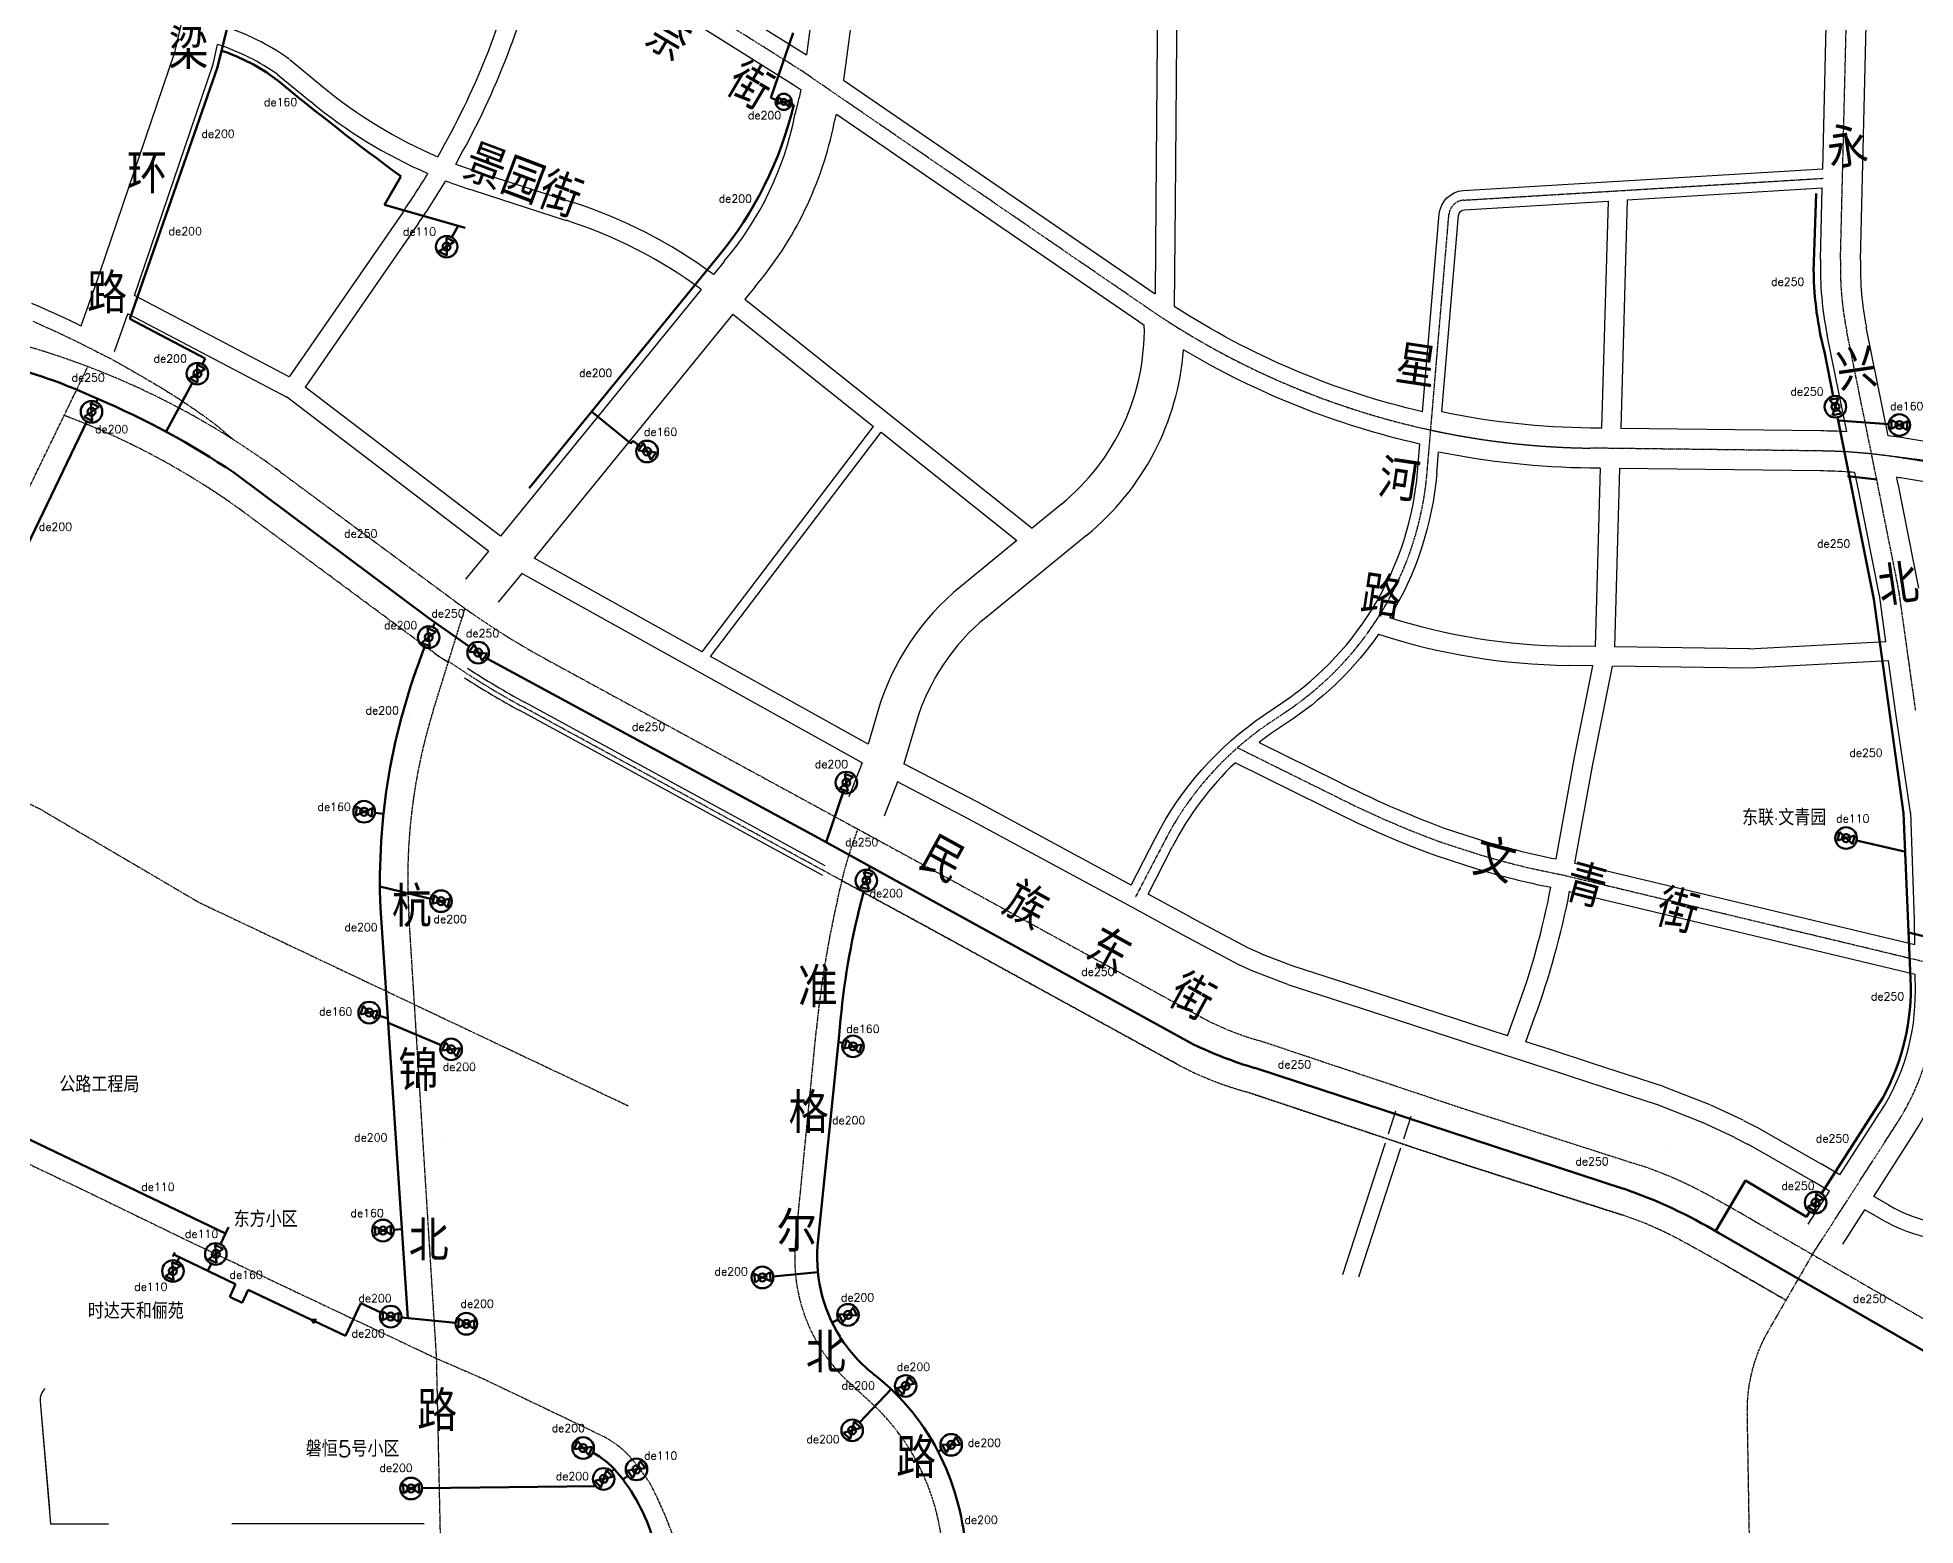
# Model space of a CAD drawing. Header units: millimetres. Extents: x 429861 to 37403537, y 4398138 to 8816131.
# Drawn here: x 439206 to 441552, y 4406643 to 4408503 of the extents above; entities that cross this region are included whole.
import ezdxf

# ---------------------------------------------------------------- set-up
doc = ezdxf.new("R2010")
doc.units = ezdxf.units.MM
doc.linetypes.add('CENTER', pattern=[2, 1.25, -0.25, 0.25, -0.25])
for name, color, linetype in [('中心线', 55, 'CENTER'), ('路名', 21, 'Continuous'), ('路网', 253, 'Continuous')]:
    doc.layers.add(name, color=color, linetype=linetype)
for name, color, linetype, lineweight in [('燃气周边建筑', 211, 'Continuous', 30), ('燃气标注(管)', 111, 'Continuous', 30), ('燃气标注(阀)', 2, 'Continuous', 30), ('燃气管(PE)', 5, 'Continuous', 100), ('燃气阀门(PE)', 6, 'Continuous', 50)]:
    doc.layers.add(name, color=color, linetype=linetype, lineweight=lineweight)
doc.styles.add('HZ', font='rs.shx', dxfattribs={"width": 0.8, "bigfont": 'hztxt.shx'})

# ---------------------------------------------------------------- blocks, each defined once
blk = doc.blocks.new('阀门PE')
at = {"layer": '燃气阀门(PE)'}
for p, q in [((-4.9, -2.8), (-4.9, 2.8)), ((-4.9, -2.8), (4.9, 2.8)), ((-4.9, 2.8), (4.9, -2.8)), ((4.9, 2.8), (4.9, -2.8))]:
    blk.add_line(p, q, dxfattribs=at)
for radius in [6.74, 2.47]:
    blk.add_circle((0, 0), radius, dxfattribs=at)

msp = doc.modelspace()

# ---------------------------------------------------------------- linework, layer by layer
at = {"color": 5, "lineweight": 100}
for p, q in [((439659.4, 4408329.3), (439639, 4408293.9)), ((439639, 4408293.9), (439739.8, 4408265)), ((439731.2, 4408267.5), (439723.1, 4408253.5)), ((441540, 4407485.3), (441478.5, 4407499.2))]:
    msp.add_line(p, q, dxfattribs=at)
at = {"layer": '中心线'}
for p, q in [((440160.8, 4408461), (439966.1, 4408583)), ((440160.8, 4408461), (439966.1, 4408583)), ((441458.4, 4408225), (441467.3, 4408587.7)), ((440186.5, 4408443.3), (440160.8, 4408461)), ((440186.5, 4408443.3), (440160.8, 4408461)), ((440592.5, 4408164.9), (440186.5, 4408443.3)), ((440592.5, 4408164.9), (440186.5, 4408443.3)), ((440987.8, 4408299.6), (441436.9, 4408326.9)), ((440946.4, 4408012.3), (440969.1, 4408281.3)), ((439199.9, 4408148.3), (439211.4, 4408143)), ((439211.4, 4408143), (439217.3, 4408140.4)), ((439217.3, 4408140.4), (439217.3, 4408140.4)), ((439217.3, 4408140.4), (439230.2, 4408134.7)), ((439230.2, 4408134.7), (439230.2, 4408134.7)), ((439230.2, 4408134.7), (439238.7, 4408130.6)), ((439238.7, 4408130.6), (439244.7, 4408127.7)), ((439244.7, 4408127.7), (439250.2, 4408125.1)), ((441505.7, 4407940.5), (441466.2, 4408135.9)), ((439250.2, 4408125.1), (439255.1, 4408122.7)), ((439255.1, 4408122.7), (439261, 4408119.8)), ((439261, 4408119.8), (439267.5, 4408116.3)), ((439267.5, 4408116.3), (439273.3, 4408113.6)), ((439273.3, 4408113.6), (439279.4, 4408110.3)), ((439279.4, 4408110.3), (439284.4, 4408107.9)), ((439284.4, 4408107.9), (439289.8, 4408105.2)), ((439289.8, 4408105.2), (439295.3, 4408102.5)), ((439125.9, 4407797.5), (439268.5, 4408091.5)), ((439295.3, 4408102.5), (439301.4, 4408099.1)), ((439301.4, 4408099.1), (439306.8, 4408096.1)), ((439306.8, 4408096.1), (439312.5, 4408092.9)), ((439312.5, 4408092.9), (439316.9, 4408090.4)), ((439316.9, 4408090.4), (439322.2, 4408087.4)), ((439322.2, 4408087.4), (439326.7, 4408084.8)), ((439326.7, 4408084.8), (439331.5, 4408081.9)), ((439331.5, 4408081.9), (439336.7, 4408079)), ((439336.7, 4408079), (439341.3, 4408076.2)), ((439341.3, 4408076.2), (439346.1, 4408073.4)), ((439346.1, 4408073.4), (439351, 4408070.6)), ((439351, 4408070.6), (439355.4, 4408068)), ((439355.4, 4408068), (439360.5, 4408064.9)), ((439360.5, 4408064.9), (439364.4, 4408062.6)), ((439364.4, 4408062.6), (439369.3, 4408059.5)), ((439369.3, 4408059.5), (439373.7, 4408056.7)), ((439373.7, 4408056.7), (439378.1, 4408054)), ((439378.1, 4408054), (439383.1, 4408050.9)), ((439383.1, 4408050.9), (439388.2, 4408047.5)), ((439388.2, 4408047.5), (439393.4, 4408043.9)), ((439393.4, 4408043.9), (439397.7, 4408040.9)), ((439397.7, 4408040.9), (439402.2, 4408037.8)), ((439402.2, 4408037.8), (439406.9, 4408034.5)), ((439406.9, 4408034.5), (439412.1, 4408030.9)), ((439412.1, 4408030.9), (439416.7, 4408027.5)), ((439416.7, 4408027.5), (439421.4, 4408024.1)), ((439421.4, 4408024.1), (439427.4, 4408019.7)), ((439427.4, 4408019.7), (439450.7, 4408000)), ((440941.9, 4407959.2), (440946.4, 4408012.3)), ((441433.4, 4407986.2), (441145.8, 4407989.7)), ((441433.4, 4407986.2), (441145.8, 4407989.7)), ((441853.3, 4407924.6), (441539.8, 4407976.7)), ((439508.2, 4407960.5), (439741.6, 4407787.7)), ((439508.2, 4407960.5), (439508.2, 4407960.5)), ((439508.2, 4407960.5), (439725.6, 4407799.6)), ((441531.7, 4407809.9), (441505.7, 4407940.5)), ((439685.7, 4407745.1), (439468, 4407906.2)), ((439685.7, 4407745.1), (439468, 4407906.2)), ((439725.6, 4407799.6), (439739.7, 4407789.3)), ((441552.4, 4407661.6), (441531.7, 4407809.9)), ((439700.2, 4407662.2), (439739.7, 4407789.3)), ((439700.2, 4407734.6), (439685.7, 4407745.1)), ((439700.2, 4407734.6), (439685.7, 4407745.1)), ((439842.8, 4407724.9), (440227.6, 4407515.2)), ((440210.9, 4407449.1), (439811.2, 4407666.9)), ((440210.9, 4407449.1), (439811.2, 4407666.9)), ((440744.5, 4407645.9), (440768.1, 4407662)), ((439040.1, 4407620.4), (439207.4, 4407539.5)), ((440705, 4407615.3), (440821.7, 4407557.5)), ((439207.4, 4407539.5), (439407.5, 4407421.9)), ((440220.4, 4407484.4), (440230.7, 4407513.5)), ((440227.6, 4407515.2), (440230.7, 4407513.5)), ((440230.7, 4407513.5), (440364.6, 4407440.5)), ((440230.7, 4407513.5), (440249.7, 4407503.2)), ((440613.3, 4407497.4), (440577.2, 4407428.2)), ((440958.5, 4407497.5), (441009.6, 4407481)), ((440205.1, 4407425), (440214.5, 4407464.3)), ((440210.9, 4407449.1), (440332.9, 4407382.6)), ((440332.9, 4407382.6), (440210.9, 4407449.1)), ((441111.5, 4407456.3), (441576.5, 4407344.8)), ((440364.6, 4407440.5), (440633.3, 4407293.1)), ((439407.5, 4407421.9), (439855.7, 4407209.5)), ((439704.3, 4406852), (439669.6, 4407407.3)), ((440332.9, 4407382.6), (440601.5, 4407235.2)), ((440601.5, 4407235.2), (440332.9, 4407382.6)), ((440633.3, 4407293.1), (440659.1, 4407278.9)), ((440152.8, 4406998), (440178.8, 4407262.9)), ((440659.1, 4407278.9), (440660, 4407278.4)), ((440735, 4407248.5), (440735.8, 4407248.3)), ((440735.8, 4407248.3), (440989.3, 4407163.6)), ((440601.5, 4407235.2), (440627.5, 4407221)), ((440627.5, 4407221), (440601.5, 4407235.2)), ((440627.5, 4407221), (440628.6, 4407220.4)), ((440628.6, 4407220.4), (440627.5, 4407221)), ((438956, 4407208.7), (439263.2, 4407062.5)), ((439855.7, 4407209.5), (439943.7, 4407167.8)), ((440716.7, 4407185.1), (440968.8, 4407100.9)), ((440968.8, 4407100.9), (440716.7, 4407185.1)), ((440989.3, 4407163.6), (441013.7, 4407155.8)), ((441013.7, 4407155.8), (441207.2, 4407093.7)), ((441423.3, 4406982), (441529.1, 4407146.1)), ((440968.8, 4407100.9), (440993.6, 4407092.9)), ((440993.6, 4407092.9), (440968.8, 4407100.9)), ((440993.6, 4407092.9), (441186.8, 4407031)), ((441186.8, 4407031), (440993.6, 4407092.9)), ((441207.2, 4407093.7), (441207.2, 4407093.7)), ((439263.2, 4407062.5), (439399.5, 4406996.3)), ((441288.9, 4407058.5), (441289.6, 4407058.2)), ((441289.6, 4407058.2), (441289.6, 4407058.2)), ((441289.6, 4407058.2), (441289.6, 4407058.2)), ((441347.2, 4407026), (441352.6, 4407022.8)), ((441352.6, 4407022.8), (441423.3, 4406982)), ((439399.5, 4406996.3), (439469.9, 4406963)), ((441257.6, 4407000.5), (441258.2, 4407000.1)), ((441258.2, 4407000.1), (441257.6, 4407000.5)), ((441423.4, 4406982.3), (441368.4, 4406887)), ((441423.3, 4406982), (442432.8, 4406398.7)), ((439469.9, 4406963), (439704.3, 4406852)), ((441314.2, 4406968.8), (441319.6, 4406965.7)), ((441319.6, 4406965.7), (441314.2, 4406968.8)), ((441319.6, 4406965.7), (441390.3, 4406924.9)), ((441390.3, 4406924.9), (441319.6, 4406965.7)), ((439710.6, 4406561.8), (439704.3, 4406852)), ((439704.3, 4406852), (439762.1, 4406826.9)), ((439762.1, 4406826.9), (439891.5, 4406765.1)), ((440246.5, 4406797.4), (440220.5, 4406821.1)), ((441341.6, 4406783.5), (441345.5, 4406555.6)), ((439891.5, 4406765.1), (439910.7, 4406755.5))]:
    msp.add_line(p, q, dxfattribs=at)
for centre, radius, start, end in [((440989, 4408279.6), 20, 93.4837, 175.1751), ((441858.3, 4408215.2), 400, 178.593, 191.4284), ((441158.1, 4408989.6), 1000, 235.5571, 237.0177), ((441158.1, 4408989.6), 1000, 235.5571, 236.9007), ((441158.1, 4408989.6), 1000, 236.9007, 257.7959), ((441158.1, 4408989.6), 1000, 237.0177, 257.779), ((438913.3, 4407156.7), 1000, 69.1966, 75.1197), ((438913.3, 4407156.7), 1000, 53.4945, 69.1966), ((438913.3, 4407156.7), 932.5, 69.1966, 69.5641), ((438913.3, 4407156.7), 932.5, 69.1966, 69.5641), ((438913.3, 4407156.7), 932.5, 53.4945, 69.1966), ((438913.3, 4407156.7), 932.5, 53.4945, 69.1966), ((441158.1, 4408989.6), 1000, 257.779, 269.2965), ((441158.1, 4408989.6), 1000, 257.7959, 269.2965), ((438913.3, 4407156.7), 1000, 53.4945, 56.4498), ((441424.8, 4407286.2), 700, 84.0625, 89.2965), ((441424.8, 4407286.2), 700, 83.8373, 89.2965), ((441424.8, 4407286.2), 700, 80.5497, 84.0625), ((441032.3, 4404001.8), 4007.7, 78.1796, 83.3377), ((440543.3, 4407992.8), 400, 304.1908, 355.1751), ((440320.5, 4408603.4), 1000, 234.4925, 241.4645), ((440320.2, 4408603), 1067, 234.4749, 235.6978), ((439748.7, 4407793.3), 76.2, 230.4926, 247.3827), ((440320.5, 4408603.4), 1066, 235.6751, 241.4624), ((440320.5, 4408603.4), 1066, 235.6751, 241.4624), ((440378.2, 4407451.5), 710, 162.7415, 173.1572), ((440969.3, 4407315.1), 400, 124.1908, 152.8871), ((441386, 4408657.9), 1236.6, 242.8522, 249.7773), ((440378.2, 4407451.5), 710, 173.1572, 183.5728), ((440409, 4407417.9), 200, 160.5733, 166.5727), ((441289.7, 4408413.6), 973.7, 253.2782, 259.4552), ((441472.5, 4407135.9), 1300, 167.153, 174.3935), ((441277, 4407308.7), 300, 327.184, 0.5699), ((440825.1, 4407583.6), 347, 241.5917, 254.9513), ((440825.1, 4407583.6), 413, 241.5917, 254.7866), ((440825.1, 4407583.6), 413, 241.5917, 254.7866), ((441049.9, 4406615.9), 503, 61.6303, 71.785), ((440085.3, 4404838.6), 2525.2, 60.0187, 61.5159), ((441049.9, 4406615.9), 437, 61.6303, 71.7533), ((441049.9, 4406615.9), 437, 61.6303, 71.7533), ((440363.4, 4406977.3), 211.7, 174.3935, 227.5479), ((440085.3, 4404838.6), 2459.2, 60.0187, 61.5144), ((440085.3, 4404838.6), 2459.2, 60.0187, 61.5144), ((441541.6, 4406787), 200, 149.9806, 180.9845), ((440057.5, 4406590.8), 280, 1.6812, 47.5479), ((439857.4, 4406648.1), 120, 45.4542, 63.5903), ((439848.6, 4406639.2), 132.5, 40.2605, 45.4543), ((439135.5, 4406096.6), 1028.4, 35.7205, 37.6517), ((439538.3, 4406468.8), 488.7, 19.5529, 27.8403)]:
    msp.add_arc(centre, radius, start, end, dxfattribs=at)
at = {"layer": '燃气管(PE)'}
for p, q in [((439430.6, 4408465.7), (439475.1, 4408649.1)), ((440121.8, 4408427.3), (440149.8, 4408508.6)), ((439321, 4408151.1), (439430.6, 4408465.7)), ((440128.3, 4408425.1), (440121.8, 4408427.3)), ((440147.8, 4408419.7), (440150.6, 4408418.8)), ((441427.9, 4408307.8), (441424.9, 4408210)), ((439819.8, 4407939.5), (440055.9, 4408229)), ((439415, 4408101.8), (439321, 4408151.1)), ((441438.4, 4408109.9), (441449.4, 4408054.6)), ((439411.6, 4408094.8), (439415, 4408101.8)), ((439399, 4408070.9), (439366.2, 4408010.3)), ((439278.9, 4408047.3), (439280.9, 4408051.3)), ((439947, 4407995.5), (439898, 4408035.4)), ((438978.9, 4407423.3), (439267.2, 4408023)), ((441454.7, 4408028.2), (441500, 4407800.9)), ((441518.6, 4408019.5), (441455.5, 4408024.1)), ((439947, 4407995.5), (439949.4, 4407998.7)), ((439949.4, 4407998.7), (439959.4, 4407991.3)), ((439450.8, 4407959.1), (439694.5, 4407777)), ((441504.1, 4407950.6), (441467.2, 4407954.5)), ((441500, 4407800.9), (441537.3, 4407533.4)), ((439694.5, 4407777), (439745.1, 4407741.9)), ((439764.3, 4407728.6), (440181.9, 4407502.2)), ((440213, 4407562.4), (440191.1, 4407497.2)), ((439627.1, 4407533.8), (439637.9, 4407532.7)), ((441537.3, 4407533.4), (441546.1, 4407326.4)), ((440181.9, 4407502.2), (440254.3, 4407462.2)), ((440245.6, 4407467), (440244.5, 4407462.4)), ((440254.3, 4407462.2), (440650.1, 4407244.6)), ((439700.2, 4407425.8), (439633.4, 4407441.7)), ((440238, 4407436.2), (440232.3, 4407413.6)), ((439634, 4407415.1), (439668.3, 4406902.4)), ((441605.3, 4407369.2), (441543.6, 4407384.5)), ((439629.3, 4407281.3), (439643.3, 4407276.7)), ((439710, 4407243.6), (439643.6, 4407271.5)), ((440207.3, 4407256), (440181.1, 4407000.6)), ((440211.7, 4407246), (440206.5, 4407247.6)), ((440726.6, 4407215.1), (441187.1, 4407064.2)), ((441511.4, 4407177.8), (441434.6, 4407058.3)), ((439177.4, 4407134.4), (439440.6, 4407008.3)), ((441339.8, 4407074.4), (441302.4, 4407011)), ((441339.8, 4407074.4), (441416, 4407029.2)), ((441420.1, 4407035.6), (441416, 4407029.2)), ((439444.4, 4407016.2), (439434.2, 4406994.8)), ((439650.7, 4407012.8), (439660.9, 4407013.5)), ((441305.8, 4407009), (441769.7, 4406742.3)), ((439374.7, 4406979.5), (439377.1, 4406984.4)), ((439453, 4406945), (439375.9, 4406981.9)), ((439379, 4406970.2), (439383, 4406978.5)), ((439422.5, 4406970.5), (439418.3, 4406961.6)), ((440124.8, 4406954.6), (440180.7, 4406960)), ((439446, 4406928.9), (439453, 4406945)), ((439469, 4406937.7), (439461.4, 4406921.5)), ((439469, 4406937.7), (439547.8, 4406900.5)), ((439461.4, 4406921.5), (439446, 4406928.9)), ((439590.6, 4406880.3), (439609.6, 4406921.2)), ((439609.6, 4406921.2), (439634.5, 4406909.5)), ((439551.9, 4406898.6), (439590.6, 4406880.3)), ((439660.4, 4406903.1), (439727.9, 4406896.6)), ((440206.1, 4406900.6), (440198.4, 4406896.9)), ((440232.7, 4406772), (440272.2, 4406813.7)), ((440280.7, 4406808.2), (440279.3, 4406806.8)), ((440335.2, 4406737.9), (440330.9, 4406735.7)), ((439922.9, 4406710.7), (439926.2, 4406713.8)), ((439943.3, 4406705.3), (439937.1, 4406700.6)), ((439903.1, 4406692.3), (439685.8, 4406690.1))]:
    msp.add_line(p, q, dxfattribs=at)
msp.add_lwpolyline([(439550.8, 4406896.2), (439553, 4406900.9), (439547.8, 4406900.5)], close=True, dxfattribs=at)
for centre, radius, start, end in [((439362, 4408262.5), 235.6, 52.9599, 71.8074), ((441766.1, 4411191.1), 3553.5, 230.4622, 233.6413), ((439695.6, 4408527.2), 467.7, 320.385, 346.5949), ((441841.3, 4408215.1), 416.4, 180.701, 194.6407), ((438993.3, 4407430.6), 684.1, 65.1423, 76.3454), ((438885.4, 4407120.2), 1011.6, 56.0184, 66.9857), ((440430.3, 4407447.6), 796.9, 156.0086, 156.4691), ((440430.3, 4407447.6), 796.9, 158.4065, 182.3358), ((441173.4, 4407183.5), 968.8, 166.2606, 175.7093), ((441261.1, 4407314.7), 285.2, 331.3245, 2.3618), ((440875.7, 4407714.8), 521.6, 244.363, 253.3801), ((440982.9, 4406469.9), 628.5, 59.0781, 71.0371), ((440366.8, 4406978.2), 187, 173.1019, 212.0782), ((440379.8, 4406991.8), 205.4, 213.3641, 231.3638), ((440072.1, 4406602.1), 291.2, 25.7757, 51.9431), ((439849.9, 4406642.8), 104.3, 40.4797, 61.543), ((440045.5, 4406589.2), 320.8, 3.2346, 25.7823), ((439751.2, 4406559.8), 233.2, 16.4706, 40.258)]:
    msp.add_arc(centre, radius, start, end, dxfattribs=at)
at = {"layer": '路网'}
for p, q in [((440220.7, 4408887), (440166.4, 4408481.1)), ((440270.2, 4408879.9), (440212.6, 4408449.7)), ((440606.1, 4408667.5), (440602.9, 4408296.4)), ((440630.1, 4408667.3), (440626.9, 4408296.2)), ((441436.2, 4408338.9), (441442.3, 4408588.3)), ((441483.4, 4408224.4), (441492.3, 4408587.1)), ((439376.2, 4408480.6), (439384.9, 4408518.1)), ((439276.3, 4408187.9), (439376.9, 4408483.1)), ((439425, 4408469.4), (439430.6, 4408494.1)), ((439326.6, 4408180.4), (439425, 4408469.4)), ((439505.6, 4408456.8), (439546.9, 4408422.7)), ((439520.9, 4408475.3), (439562.2, 4408441.2)), ((439756.7, 4408334.7), (439873.5, 4408297.2)), ((439749.4, 4408311.9), (439866.2, 4408274.3)), ((440602.9, 4408296.4), (440602, 4408182.7)), ((440626.9, 4408296.2), (440625.8, 4408166.8)), ((441168, 4408298.5), (441159.8, 4408014.5)), ((441192, 4408300), (441183.8, 4408014.2)), ((441433.4, 4408225.6), (441435.6, 4408314.8)), ((439661.9, 4408284.3), (439520, 4408078.7)), ((439681.7, 4408270.7), (439540.2, 4408065.8)), ((440063.4, 4408222.9), (440050.1, 4408206.6)), ((439260.1, 4408142.5), (439276.5, 4408188.2)), ((439520, 4408078.7), (439326.6, 4408180.4)), ((440035, 4408188), (439784, 4407879.6)), ((440102.2, 4408191.3), (440089.5, 4408175.7)), ((440089.5, 4408175.7), (440448.4, 4407889.8)), ((439301.8, 4408110.6), (439318.6, 4408157.5)), ((439518.3, 4408052.5), (439318.6, 4408157.5)), ((440074.4, 4408157.1), (439826.2, 4407852.1)), ((440074.4, 4408157.1), (440250.3, 4408016.9)), ((441466.2, 4408010.1), (441441.7, 4408131)), ((441518.2, 4408005.2), (441490.7, 4408140.9)), ((439784, 4407879.6), (439540.2, 4408065.8)), ((439768.9, 4407860.9), (439516.6, 4408053.6)), ((440036.1, 4407735.1), (440250.3, 4408016.9)), ((440046.7, 4407729.2), (440259.7, 4408009.5)), ((440259.7, 4408009.5), (440429.4, 4407874.3)), ((441158.3, 4407964.6), (441151.9, 4407741.6)), ((441182.3, 4407964.3), (441175.9, 4407741.2)), ((441481.2, 4407935.6), (441476.4, 4407959.3)), ((441530.2, 4407945.5), (441528.7, 4407953.2)), ((441556.3, 4407814.8), (441530.3, 4407945.4)), ((440485.1, 4407919.8), (440448.4, 4407889.8)), ((441507.2, 4407805), (441481.2, 4407935.6)), ((440429.4, 4407874.3), (440359.2, 4407816.9)), ((440516.7, 4407881.1), (440390.8, 4407778.2)), ((439768.9, 4407860.9), (439740.4, 4407825.9)), ((440036.1, 4407735.1), (439826.2, 4407852.1)), ((439810.8, 4407833.2), (439781.3, 4407797)), ((440235.8, 4407596.3), (439810.8, 4407833.2)), ((441515.2, 4407747.6), (441507, 4407806.5)), ((440243.3, 4407619.6), (440046.7, 4407729.2)), ((441151.9, 4407741.6), (441118.5, 4407742.1)), ((441344.6, 4407738.7), (441175.9, 4407741.2)), ((441515.2, 4407747.6), (441343.8, 4407738.6)), ((441149, 4407717.6), (441118.2, 4407718.1)), ((441125.7, 4407601.3), (441149, 4407717.6)), ((441149.3, 4407596.6), (441173.4, 4407717.2)), ((441344.2, 4407714.7), (441173.4, 4407717.2)), ((441518.5, 4407723.8), (441345, 4407714.7)), ((441527.6, 4407658.2), (441518.5, 4407723.8)), ((440255.5, 4407660.9), (440243.3, 4407619.6)), ((440303.4, 4407646.7), (440288.2, 4407595.3)), ((441546.5, 4407531.4), (441527.7, 4407657.9)), ((440235.8, 4407596.3), (440219.4, 4407553.8)), ((440380.4, 4407547.3), (440288.2, 4407595.3)), ((441103, 4407476.3), (441125.7, 4407601.1)), ((441126.5, 4407471.2), (441149.3, 4407596.8)), ((440280.2, 4407572.5), (440263.7, 4407529.7)), ((440369.3, 4407526), (440280.2, 4407572.5)), ((440572.3, 4407443.6), (440380.6, 4407547.2)), ((440579.2, 4407412.6), (440369.1, 4407526.1)), ((441551.1, 4407400.2), (441546.2, 4407534.2)), ((440572.3, 4407443.6), (440602.6, 4407502.8)), ((440593.4, 4407432.2), (440623.9, 4407491.9)), ((440647.8, 4407402.5), (440593.4, 4407432.2)), ((440636.3, 4407381.4), (440579.2, 4407412.6)), ((440718.7, 4407364.9), (440647.6, 4407402.6)), ((441551.4, 4407369.4), (441551.1, 4407400.9)), ((440707.5, 4407343.7), (440636.4, 4407381.4)), ((440734.8, 4407357.6), (440718.1, 4407365.2)), ((440776.5, 4407341.6), (440734.1, 4407357.9)), ((440724.8, 4407335.8), (440708.1, 4407343.4)), ((440767.9, 4407319.2), (440725.5, 4407335.5)), ((440894.4, 4407303.5), (440775.9, 4407341.8)), ((441552, 4407311.4), (441551.8, 4407332.3)), ((440887, 4407280.6), (440768.5, 4407319)), ((441019.4, 4407262.8), (440894.4, 4407303.5)), ((441042.2, 4407255.4), (441053.6, 4407286.4)), ((441012, 4407239.9), (440887, 4407280.6)), ((441042.2, 4407255.4), (441019.4, 4407262.8)), ((441065.1, 4407247.9), (441076.2, 4407278.1)), ((441087, 4407215.6), (441012, 4407239.9)), ((441094.4, 4407238.4), (441065.1, 4407247.9)), ((441150, 4407220.3), (441094.4, 4407238.4)), ((441142.6, 4407197.5), (441087, 4407215.6)), ((441237.1, 4407192), (441150, 4407220.3)), ((441229.6, 4407169.2), (441142.6, 4407197.5)), ((441295.6, 4407169.1), (441237.7, 4407191.7)), ((441286.8, 4407146.7), (441229, 4407169.4)), ((441336.7, 4407149.8), (441296.3, 4407168.8)), ((441326.5, 4407128), (441286.1, 4407147.1)), ((441337.1, 4407149.6), (441354, 4407140.9)), ((441457.7, 4407081.5), (441508.1, 4407159.7)), ((441326.1, 4407128.2), (441343, 4407119.5)), ((441422.2, 4407074.4), (441342.5, 4407119.8)), ((441434, 4407095.3), (441354.4, 4407140.6)), ((441499.9, 4407054.6), (441550.1, 4407132.6)), ((441457.7, 4407081.5), (441434.1, 4407095.2)), ((441444.7, 4407061.3), (441422.1, 4407074.5)), ((441417.9, 4407019.8), (441444.7, 4407061.3)), ((441518.3, 4407043.9), (441499.9, 4407054.6)), ((441461.2, 4406994.7), (441489, 4407037.8)), ((441508.3, 4407026.6), (441489, 4407037.8))]:
    msp.add_line(p, q, dxfattribs=at)
at = {"layer": '路网', "ltscale": 2}
for p, q in [((440186.7, 4407455.5), (439808.3, 4407661.6)), ((440189.6, 4407467.6), (439814.1, 4407672.2)), ((440902.5, 4407161), (440893.3, 4407132.4)), ((440921.5, 4407154.6), (440912.2, 4407126.1)), ((440889.6, 4407121), (440836.2, 4406956.4)), ((440908.5, 4407114.7), (440856.3, 4406953.6)), ((439208.9, 4406798.1), (439220.5, 4406663.6)), ((439208.9, 4406798.1), (439222, 4406645.3)), ((439222, 4406645.3), (439294.1, 4406645.4)), ((439448.5, 4406645.7), (439688.8, 4406646))]:
    msp.add_line(p, q, dxfattribs=at)
at = {"layer": '路网', "flags": 128}
for points in [[(439840.8, 4408647, -0.113787), (439976.7, 4408600), (440166.4, 4408481.1)], [(439832.5, 4408607.7), (439836.2, 4408607.3, -0.114113), (439955.5, 4408566.1), (440149.9, 4408444.3), (440159.7, 4408437.5)], [(440203.9, 4408407.2), (440581.2, 4408148.5, 0.002177), (440588.5, 4408143.5, 0.002177)], [(441159.8, 4408014.5), (441146.1, 4408014.7, -0.048022), (440960.3, 4408034.9)], [(441466.2, 4408010.1, 0.01119), (441433.7, 4408011.2), (441183.8, 4408014.2)], [(441840.5, 4407952), (441543.9, 4408001.4, 0.008965), (441518.2, 4408005.2)], [(441158.3, 4407964.6), (441145.5, 4407964.7, -0.046549), (440956.1, 4407984.7)], [(441476.4, 4407959.3, 0.002695), (441469.2, 4407959.8, 0.013366), (441433.1, 4407961.2), (441182.3, 4407964.3)], [(441843.4, 4407900.9), (441535.7, 4407952.1, 0.002624), (441528.7, 4407953.2)]]:
    msp.add_lwpolyline(points, format="xyb", dxfattribs=at)
msp.add_lwpolyline([(440212.6, 4408449.7), (440602, 4408182.7)], dxfattribs=at)
at = {"layer": '路网'}
for points in [[(440936.3, 4408035.1), (440957.1, 4408282.3, -0.372351), (440987.1, 4408311.5), (441436.2, 4408338.9)], [(440960.3, 4408034.9), (440981.1, 4408280.3, -0.372351), (440988.5, 4408287.6), (441168, 4408298.5)], [(439198.2, 4408171), (439208.1, 4408166.5, -0.000081), (439208.1, 4408166.5), (439219.6, 4408161.3), (439225.4, 4408158.7), (439238.6, 4408152.8), (439247.3, 4408148.7), (439253.4, 4408145.8), (439258.9, 4408143.1), (439260.1, 4408142.5)], [(440936.3, 4408035.1, -0.086672), (440625.8, 4408166.8)], [(440932.9, 4407994.8, -0.078385), (440637.6, 4408112.4)], [(440602.6, 4407502.8, -0.12587), (440737.8, 4407655.9), (440761.4, 4407671.9, 0.226205), (440930, 4407960.2), (440932.9, 4407994.8, -0.372351)], [(440953.9, 4407958.2), (440956.1, 4407984.7, -0.372351)], [(440953.9, 4407958.2, -0.116682), (440894.8, 4407777.9)], [(440881.2, 4407757, -0.091438), (440774.9, 4407652), (440751.3, 4407636, 0.015366), (440732, 4407622, 0.12587)], [(440732, 4407622), (440829.8, 4407573.6, 0.030177), (440964.4, 4407514.5), (441014.9, 4407498.2, 0.02375), (441103, 4407476.3)], [(440702.3, 4407596.6, 0.084826), (440623.9, 4407491.9, 0.12587)], [(440702.3, 4407596.6), (440813.6, 4407541.5, 0.030273), (440952.6, 4407480.5), (441004.2, 4407463.9, 0.023985), (441096.5, 4407440.9)]]:
    msp.add_lwpolyline(points, format="xyb", dxfattribs=at)
for points in [[(441192, 4408300), (441435.6, 4408314.8)], [(441126.5, 4407471.2), (441551.4, 4407369.4)], [(441119.9, 4407435.8), (441551.8, 4407332.3)]]:
    msp.add_lwpolyline(points, dxfattribs=at)
at = {"layer": '路网', "ltscale": 2, "const_width": 0.00001}
for points in [[(438911.6, 4408166), (439061.4, 4408126.2), (439163.7, 4408099, -0.018834), (439233.9, 4408077.5)], [(439301.8, 4408110.6, -0.06267), (439526.1, 4407984.6), (439740.4, 4407825.9)], [(439278.7, 4408055.2, -0.062817), (439490.4, 4407936.4), (439710, 4407773.8)], [(439393.8, 4407947.1, 0.040825), (439259, 4408014.6)], [(439699.9, 4407744.1), (439690.1, 4407751.2), (439472.5, 4407912.2, 0.063341), (439265.6, 4408028.2)], [(439482.6, 4408015.1, -0.012896), (439526.1, 4407984.6), (439740.4, 4407825.9)], [(439449.4, 4407965.1, -0.012896), (439490.4, 4407936.4), (439707.9, 4407775.4), (439710, 4407773.8)], [(439695.1, 4407729), (439681.2, 4407739.1), (439463.6, 4407900.2, 0.017293), (439410.9, 4407936.4)], [(439781.3, 4407797, 0.02284), (439857.1, 4407751.2), (440219.4, 4407553.8)], [(439699.9, 4407744.1), (439702, 4407750.3, -0.007538), (439710, 4407773.8, -0.007538)], [(439742.9, 4407714.6), (439749.5, 4407734.9, -0.011208), (439752.6, 4407744.1), (439752.6, 4407744.1)], [(439752.6, 4407744.1, 0.021497), (439828.5, 4407698.5), (440198.3, 4407497)], [(439651, 4407558, -0.038978), (439676.3, 4407669.6), (439687.8, 4407706.7)], [(439693.4, 4407467.7, -0.023961), (439698.1, 4407533.2, -0.045478), (439724.1, 4407654.8), (439735.6, 4407691.8)], [(439167.9, 4407130), (439175.3, 4407242.9, 0.045332), (439175, 4407253.8), (439171.6, 4407283.4, -0.037884), (439171.4, 4407289.4), (439172.9, 4407331.5), (439211.9, 4407519.4)], [(439649.8, 4407323.7), (439644.7, 4407405.7, -0.044818), (439648.2, 4407537.2, -0.044818)], [(440263.7, 4407529.7), (440379, 4407466.9), (440647.7, 4407319.4), (440673.4, 4407305.3), (440674.3, 4407304.8, 0.058358), (440742.8, 4407277.5), (440744.4, 4407277.1), (440998.7, 4407192.1), (441022.9, 4407184.3), (441216.4, 4407122.3, -0.044391), (441303.2, 4407084.9), (441303.9, 4407084.6, -0.006536), (441362.2, 4407051.9), (441367.6, 4407048.8, -0.00009), (441367.6, 4407048.8), (441417.9, 4407019.8)], [(440189.6, 4407467.6), (440190.2, 4407470.1, -0.026183), (440196.8, 4407492.7), (440198.3, 4407497)], [(440235, 4407442.8), (440238.8, 4407458.5, -0.021087), (440242.8, 4407472.7, -0.021087)], [(440242.8, 4407472.7), (440350.2, 4407414.2), (440618.8, 4407266.8), (440644.7, 4407252.6), (440645.7, 4407252, 0.058303), (440727.1, 4407219.6), (440902.5, 4407161)], [(440156.3, 4407288.3, -0.062378), (440074.9, 4407332.3, 0.083627), (439964.6, 4407414.8, 0.100726), (439958.4, 4407416.6), (439831.5, 4407426, -0.071991), (439764.4, 4407440.9), (439693.4, 4407467.7)], [(440156.3, 4407288.3, -0.027268), (440180.7, 4407430.6), (440186.7, 4407455.5)], [(439701.4, 4407299.2), (439694.6, 4407408.9, -0.01371), (439693.2, 4407446.4, -0.01371)], [(439943.4, 4407397.6), (439830, 4407406.1, -0.071991), (439757.3, 4407422.2), (439693.2, 4407446.4)], [(440201.1, 4407234.2), (440203.6, 4407260.5, -0.031578), (440229.4, 4407419.3), (440232.2, 4407430.7)], [(440235, 4407442.8), (440335.8, 4407387.9), (440604.4, 4407240.5), (440630.4, 4407226.2), (440631.5, 4407225.6, 0.057742), (440718.5, 4407190.8), (440893.3, 4407132.4)], [(440154.1, 4407267.7, -0.067066), (440061.7, 4407317.1, 0.079217), (439963.2, 4407393)], [(439478, 4407371.9), (439437.2, 4407236.2), (439413.7, 4407171.2, -0.033423), (439406.2, 4407154.1), (439348.4, 4407043.4)], [(439496.3, 4407363.3), (439456.2, 4407229.9), (439432.5, 4407164.4, -0.033423), (439423.9, 4407144.9), (439366.4, 4407034.7)], [(440127, 4406987.9, -0.013277), (440127.9, 4407000.4), (440153.9, 4407265.4, -0.000454), (440154.1, 4407267.7, -0.000454)], [(440551.6, 4407255.7), (440598.6, 4407230), (440624.6, 4407215.7), (440625.8, 4407215.1, 0.057535), (440715, 4407179.4), (440889.6, 4407121)], [(440199.9, 4407221.8, 0.007448), (440515.7, 4407111.4, 0.007448)], [(440201.1, 4407234.2, 0.007458), (440517, 4407123.7, 0.007458)], [(439932, 4407156.7), (439920.5, 4406911.1, 0.13591), (439934.4, 4406849.8, -0.135235), (439942, 4406807.9), (439935.4, 4406764.3)], [(440921.5, 4407154.6), (440980, 4407135.1), (441004.6, 4407127.2), (441197.9, 4407065.2, -0.044278), (441274.7, 4407032.1), (441275.3, 4407031.8, -0.006529), (441332.2, 4407000), (441337.6, 4406996.8), (441395.3, 4406963.5)], [(440912.2, 4407126.1), (440970.7, 4407106.6), (440995.4, 4407098.6), (441188.6, 4407036.7, -0.044212), (441260.4, 4407005.7), (441261.1, 4407005.4, -0.006527), (441317.2, 4406974), (441322.6, 4406970.9, -0.00009), (441322.6, 4406970.9), (441380.3, 4406937.6)], [(441499.9, 4407054.6), (441518.3, 4407043.9, 0.187597), (441654.4, 4407022.5, -0.25796), (441849, 4406964.3), (441932.7, 4406879)], [(439946, 4407028.1), (439940.4, 4406910.1, 0.136931), (439952.2, 4406858.9, -0.138148), (439961.9, 4406805.5), (439954.9, 4406759.7)], [(440331.5, 4406724.7, 0.094095), (440263.4, 4406815.8), (440237.4, 4406839.6, -0.23618), (440177.6, 4406995.5), (440182.4, 4407044.5)], [(441138.1, 4407040.3), (441184.9, 4407025.3, -0.044184), (441254.7, 4406995.2), (441255.3, 4406994.9, -0.006526), (441311.2, 4406963.6), (441316.6, 4406960.5), (441374.3, 4406927.2)], [(441489, 4407037.8), (441508.3, 4407026.6, 0.187597), (441658.6, 4407002.9, -0.25796), (441834.8, 4406950.3), (441923, 4406860.4)], [(440212.1, 4406795), (440203.7, 4406802.7, -0.198902), (440127, 4406966.8, -0.198902)], [(440829.7, 4406936.4), (440823.4, 4406917.1, 0.082939), (440818, 4406880.6), (440820.4, 4406743.3, 0.011301), (440821.3, 4406720.1)], [(440854, 4406933.6), (440846.3, 4406909.7, 0.082939), (440842, 4406881), (440844.4, 4406743.7, 0.013764), (440845.6, 4406716.8)], [(441421.3, 4406948.5), (441381.4, 4406879.5, 0.136112), (441356.6, 4406783.8), (441360.2, 4406575.7)], [(441374.3, 4406927.2), (441355.4, 4406894.5, 0.121504), (441326.8, 4406795.6)], [(441109.6, 4406892.1), (441182.1, 4406837.6, 0.122903), (441267.6, 4406803.6), (441326.8, 4406795.6)], [(439728.6, 4406863.2), (439770.4, 4406845.1), (439900.3, 4406783.1), (439919.6, 4406773.4, -0.032598), (439935.4, 4406764.3)], [(441104.6, 4406865.9), (441167.9, 4406818.3, 0.123211), (441264.4, 4406779.8), (441326.8, 4406771.4)], [(439725, 4406821.2), (439753.8, 4406808.7), (439882.8, 4406747.1), (439901.8, 4406737.6, -0.0793), (439927.5, 4406719.3, -0.02169), (439934.2, 4406712.2, -0.007966), (439953.4, 4406686.4, -0.03452), (439979.4, 4406627.3), (439984.5, 4406596.7), (440003.6, 4406476.5)], [(439954.9, 4406759.7), (439972.6, 4406761.5, -0.041588), (440058.7, 4406766.5, 0.075907), (440123.1, 4406764, 0.049353), (440163.5, 4406772.8, 0.04622), (440212.1, 4406795)], [(439962.6, 4406740.4, -0.040984), (440056.6, 4406746.5, 0.074091), (440125.4, 4406744.2, 0.049633), (440169.9, 4406753.8, 0.051569), (440227.5, 4406780.9)], [(440315.4, 4406497.1), (440312.4, 4406598.2, 0.202847), (440229.6, 4406778.9), (440227.5, 4406780.9)], [(440331.5, 4406724.7), (440447.2, 4406745.6, -0.032154), (440512.3, 4406753.1), (440568, 4406752.7)], [(440589.2, 4406751.7), (440653, 4406748.4, -0.036592), (440726.9, 4406739.1), (440821.3, 4406720.1)], [(439962.6, 4406740.4, -0.006629), (439965.3, 4406737.3, -0.008859), (439987.4, 4406707.5, -0.037727), (440018.2, 4406637.3), (440024, 4406603.1), (440043.7, 4406479.2)], [(440339.9, 4406705.9), (440450.8, 4406725.9, -0.031864), (440512.8, 4406733.1), (440573, 4406732.7)], [(440593.5, 4406731.5), (440651.9, 4406728.4, -0.036592), (440723, 4406719.5), (440823, 4406699.4)], [(440365.3, 4406501.3), (440362.4, 4406599.7, 0.089663), (440339.9, 4406705.9, 0.089663)], [(440823, 4406699.4, 0.012807), (440826.4, 4406673.4), (440848.3, 4406532.3)], [(440847.5, 4406696.7, 0.010169), (440850.1, 4406677.1), (440871.9, 4406536.8)]]:
    msp.add_lwpolyline(points, format="xyb", dxfattribs=at)
for points in [[(439107.8, 4407817.4), (439233.9, 4408077.5)], [(439265.6, 4408028.2), (439278.7, 4408055.2)], [(439152.9, 4407795.8), (439259, 4408014.6)], [(439289.1, 4407731.1), (439393.8, 4407947.1)], [(439307.1, 4407722.5), (439410.9, 4407936.4)], [(439144.2, 4407777.8), (439280.4, 4407713.1)], [(439152.9, 4407795.8), (439289.1, 4407731.1)], [(439687.9, 4407706.9), (439695.1, 4407729)], [(439204.8, 4407557.4), (439280.4, 4407713.1)], [(439307.1, 4407722.5), (439353.9, 4407700.3), (439490.3, 4407634.2), (439651, 4407558)], [(439222.5, 4407548), (439298.4, 4407704.5)], [(439298.4, 4407704.5), (439345.3, 4407682.3), (439481.7, 4407616.1), (439648.2, 4407537.2)], [(439735.5, 4407691.5), (439739.1, 4407702.7)], [(439222.5, 4407548), (439414.5, 4407435.2), (439649.8, 4407323.7)], [(439211.9, 4407519.4), (439400.5, 4407408.7), (439478, 4407371.9)], [(440263.7, 4407529.7), (440264, 4407529.5)], [(440232.2, 4407430.7), (440330.1, 4407377.4), (440540.5, 4407261.9)], [(439943.4, 4407397.6), (439933.6, 4407189.2)], [(439963.2, 4407393), (439952.6, 4407167.2)], [(439496.3, 4407363.3), (439651.9, 4407289.5)], [(439677.1, 4406887), (439651.9, 4407289.5)], [(439701.4, 4407299.2), (439862.1, 4407223.1), (439933.6, 4407189.2)], [(439728.6, 4406863.2), (439703.5, 4407265)], [(439703.5, 4407265), (439849.3, 4407196), (439932, 4407156.7)], [(440517, 4407123.7), (440540.5, 4407261.9)], [(440527.7, 4406957.3), (440527.7, 4407115.3), (440551.6, 4407255.7)], [(440184.4, 4407064.9), (440199.9, 4407221.8)], [(439952.6, 4407167.2), (439947, 4407048.8)], [(439167.9, 4407130), (439271.8, 4407080.5), (439348.4, 4407043.4)], [(440515.7, 4406959.8), (440515.7, 4407111.4)], [(440908.5, 4407114.7), (440966.9, 4407095.2), (440991.7, 4407087.2), (441115.1, 4407047.7)], [(439206.5, 4407067.3), (439254.5, 4407044.4), (439390.9, 4406978.3), (439456.7, 4406947.1)], [(439215.2, 4406814.5), (439214.8, 4406820.5), (439214.4, 4406832.3), (439213.7, 4406854.5), (439212.4, 4406892.9), (439211.9, 4406905.6), (439211.2, 4406929.1), (439210.2, 4406954), (439209.7, 4406967), (439209, 4406988), (439208.3, 4407005.7), (439207, 4407033.1), (439206.5, 4407067.3)], [(439947, 4407048.8), (440127, 4406987.9)], [(440184.4, 4407064.9), (440515.7, 4406959.8)], [(439366.4, 4407034.7), (439408.2, 4407014.4), (439478.5, 4406981.1)], [(439946, 4407028.1), (440127, 4406966.8)], [(440182.4, 4407044.5), (440513.6, 4406939.4)], [(441115.1, 4407047.7), (441086.6, 4406899.6)], [(441138.1, 4407040.3), (441109.6, 4406892.1)], [(439478.5, 4406981.1), (439677.1, 4406887)], [(441461.2, 4406994.7), (441868.2, 4406759.6)], [(440527.7, 4406957.3), (440836.2, 4406956.4)], [(441395.3, 4406963.5), (441380.3, 4406937.6)], [(439456.7, 4406947.1), (439430.8, 4406886), (439429.1, 4406880), (439428.9, 4406875), (439430.4, 4406830.6), (439433.1, 4406747.4), (439436.5, 4406645.6)], [(439467.6, 4406942), (439442.2, 4406882), (439441.1, 4406878.1), (439440.9, 4406875), (439442.4, 4406831), (439445.1, 4406747.8), (439448.5, 4406645.7)], [(439467.6, 4406942), (439684.6, 4406839.2)], [(440568, 4406752.7), (440513.6, 4406939.4)], [(440535.1, 4406937.3), (440829.7, 4406936.4)], [(440589.2, 4406751.7), (440535.1, 4406937.3)], [(440854, 4406933.6), (441082.8, 4406880)], [(440856.3, 4406953.6), (441086.6, 4406899.6)], [(441421.3, 4406948.5), (441841.3, 4406705.8)], [(441082.8, 4406880), (441066.5, 4406795.3), (441057.2, 4406707.6)], [(441104.6, 4406865.9), (441090.3, 4406791.8), (441067.6, 4406578.3)], [(439688.8, 4406646), (439684.6, 4406839.2)], [(439732.8, 4406458.6), (439730.6, 4406562.3), (439725, 4406821.2)], [(441326.8, 4406771.4), (441330.2, 4406575.7)], [(440573, 4406732.7), (440584.7, 4406665.4), (440602.8, 4406561.1)], [(440593.5, 4406731.5), (440604.4, 4406668.8), (440623, 4406561.9)], [(440845.6, 4406716.8), (441057.2, 4406707.6)], [(440847.5, 4406696.7), (441055.1, 4406687.7)], [(441055.1, 4406687.7), (441043.5, 4406578.5)], [(439294.1, 4406645.4), (439436.5, 4406645.6)]]:
    msp.add_lwpolyline(points, dxfattribs=at)
at = {"layer": '路网'}
for centre, radius, start, end in [((438848.8, 4408845.6), 988, 330.1468, 346.2496), ((438848.8, 4408845.6), 1012, 330.3355, 346.4063), ((439342, 4408222), 310.2, 54.9392, 72.2938), ((439342, 4408222), 286.2, 54.9392, 71.9447), ((439936.7, 4408894.5), 588, 230.4395, 246.8732), ((439315, 4408627.3), 865.8, 345.193, 347.3383), ((439936.7, 4408894.5), 612, 230.4395, 246.5804), ((439754.5, 4408485.4), 405.4, 319.7167, 348.7086), ((439754.5, 4408485.4), 455.4, 319.7167, 348.7086), ((439434.9, 4408599.2), 792.6, 345.045, 345.9796), ((439936.7, 4408894.5), 588, 249.2339, 252.1798), ((438848.8, 4408845.6), 988, 325.3838, 328.7437), ((438848.8, 4408845.6), 1012, 325.3838, 328.9582), ((439936.7, 4408894.5), 612, 248.8546, 252.1798), ((439686.2, 4407714.4), 612.2, 53.5173, 72.1785), ((439686.2, 4407714.4), 588.2, 53.6256, 72.1785), ((441858.3, 4408215.2), 425, 178.593, 191.4284), ((441858.3, 4408215.2), 375, 178.593, 191.4284), ((440306.6, 4408138.1), 282, 309.2657, 1.0836), ((440306.6, 4408138.1), 332, 309.2657, 355.5613), ((440560.4, 4407570.7), 318, 129.2657, 163.5239), ((440560.4, 4407570.7), 268, 129.2657, 163.5239), ((441130, 4408530), 788, 252.6315, 269.1622), ((441130, 4408530), 812, 252.1525, 269.1622), ((440126.2, 4407627), 988, 339.838, 349.1443), ((440126.2, 4407627), 1012, 339.838, 349.1114), ((441277, 4407308.7), 275, 327.184, 0.5699), ((441277, 4407308.7), 325, 327.184, 0.5699), ((441613.9, 4407208.1), 210, 239.801, 279.1725), ((441613.9, 4407208.1), 190, 239.801, 279.1725)]:
    msp.add_arc(centre, radius, start, end, dxfattribs=at)
at = {"layer": '路网', "ltscale": 2}
for centre, radius, start, end in [((440320.5, 4408603.4), 1060, 236.984, 241.4624), ((440320.5, 4408603.4), 1072, 237.1566, 241.4624), ((439228.8, 4406799.8), 20, 132.8929, 184.908)]:
    msp.add_arc(centre, radius, start, end, dxfattribs=at)

# ---------------------------------------------------------------- block references
at = {"layer": '燃气阀门(PE)'}
for p, xscale, yscale, zscale, rotation in [((440138, 4408422.4), 1.500000000079121, 1.500000000079121, 1.500000000079121, 345.8829610371078), ((439716.8, 4408241.5), 2.000000000126001, 2.000000000125993, 2.000000000126001, 241.6208138982284), ((439405.4, 4408082.8), 2.000000000126001, 2.000000000126001, 2.000000000126001, 241.6208138982284), ((441452.1, 4408041.4), 2.000000000062439, 2.000000000062439, 2.000000000062439, 281.2695843352456), ((439273.1, 4408035.1), 1.99999999995854, 1.99999999995854, 1.99999999995854, 64.32022901975101), ((441532, 4408018.6), 2.000000000073403, 2.000000000073403, 2.000000000073403, 175.84619003715), ((439967.3, 4407985.5), 1.999999999974187, 1.999999999974187, 1.999999999974187, 143.6659767027572), ((439694.4, 4407753.4), 2.000000000124404, 2.000000000124404, 2.000000000124404, 67.26028674551951), ((439756.2, 4407734.2), 1.999999999746701, 1.999999999746701, 1.999999999746701, 145.2368792091609), ((440216.2, 4407571.7), 1.999999999703975, 1.999999999703975, 1.999999999703975, 250.0917307786111), ((439613.7, 4407535.3), 1.999999999993084, 1.999999999993084, 1.999999999993084, 354.1185856128695), ((441465.4, 4407502.4), 2.000000000146905, 2.000000000146912, 2.000000000146905, 166.0746753435488), ((440241.2, 4407449.3), 1.999999999925268, 1.999999999925268, 1.999999999925268, 256.0467151736989), ((439709.8, 4407423.5), 2.000000000101787, 2.000000000101787, 2.000000000101787, 166.6403927670164), ((439620, 4407284.3), 1.999999999905093, 1.999999999905093, 1.999999999905093, 342.4861172993987), ((439722.4, 4407238.4), 1.999999999955036, 1.999999999955036, 1.999999999955036, 157.2327699665422), ((440224.6, 4407242.1), 1.999999999893116, 1.999999999893116, 1.999999999893116, 163.013282175345), ((441427.3, 4407046.9), 1.999999999892537, 1.999999999892537, 1.999999999892537, 57.30083829141391), ((439637.2, 4407011.9), 2.00000000001517, 2.00000000001517, 2.00000000001517, 3.825459805372896), ((439374.8, 4406961.3), 1.99999999998879, 1.99999999998879, 1.99999999998879, 64.41296614634997), ((439428.4, 4406982.7), 1.99999999998879, 1.99999999998879, 1.99999999998879, 64.41296614634997), ((440111.4, 4406953.3), 2.000000000010066, 2.000000000010066, 2.000000000010066, 5.56895944439428), ((439646.9, 4406904.4), 1.99999999997201, 1.99999999997201, 1.99999999997201, 354.5316220932114), ((439741.4, 4406895.4), 1.999999999981416, 1.999999999981416, 1.999999999981416, 174.5316221078947), ((440218.2, 4406906.5), 1.999999999759286, 1.999999999759286, 1.999999999759286, 205.7732727967667), ((440290.3, 4406817.7), 1.999999999803153, 1.999999999803153, 1.999999999803153, 224.6503180843653), ((440223.5, 4406762.2), 2.00000000015094, 2.00000000015094, 2.00000000015094, 46.60504103942306), ((439887.4, 4406740.1), 2.000000000013408, 2.000000000013408, 2.000000000013408, 337.5924299736483), ((440347.2, 4406744.1), 1.999999999901387, 1.999999999901387, 1.999999999901387, 207.296834714746), ((439913, 4406701.5), 2.000000000131387, 2.000000000131387, 2.000000000131387, 42.93807672013164), ((439954, 4406713.4), 1.999999999692551, 1.999999999692551, 1.999999999692551, 217.1496814315509), ((439672.4, 4406689.6), 1.999999999998928, 1.999999999998928, 1.999999999998928, 1.22192503853756)]:
    msp.add_blockref('阀门PE', p, dxfattribs=dict(at, xscale=xscale, yscale=yscale, zscale=zscale, rotation=rotation))

# ---------------------------------------------------------------- texts
at = {"layer": '燃气周边建筑', "style": 'HZ'}
for s, p in [('东联·文青园', (441335.3, 4407518.1)), ('公路工程局', (439232.9, 4407184.7)), ('东方小区', (439450.6, 4407016.2)), ('时达天和俪苑', (439268.4, 4406901.5)), ('磐恒5号小区', (439540.7, 4406729.2))]:
    msp.add_text(s, height=20, dxfattribs=at).set_placement(p)
at = {"layer": '燃气标注(管)', "style": 'HZ'}
for s, p in [('de160', (439488.5, 4408417.1)), ('de200', (439410.4, 4408377.6)), ('de200', (440056.7, 4408296.5)), ('de200', (439369.4, 4408255.8)), ('de250', (441371.7, 4408192.7)), ('de250', (439248.1, 4408072.8)), ('de200', (439882.2, 4408078.6)), ('de200', (439207.2, 4407886.4)), ('de250', (439588.7, 4407877.9)), ('de250', (441429.1, 4407865.3)), ('de250', (439697.7, 4407778.2)), ('de200', (439615.5, 4407657)), ('de250', (439948.3, 4407636.6)), ('de250', (441469.5, 4407603.9)), ('de250', (440214.6, 4407492.4)), ('de200', (439589, 4407386)), ('de250', (440509.7, 4407330.4)), ('de250', (441496.4, 4407299.6)), ('de250', (440755.4, 4407214.6)), ('de200', (440198.4, 4407144.7)), ('de200', (439601.2, 4407123.2)), ('de250', (441427.6, 4407122)), ('de250', (441127.2, 4407093.4)), ('de110', (439335.2, 4407061.5)), ('de110', (439389.8, 4407002.7)), ('de160', (439445.5, 4406951.7)), ('de250', (441473.8, 4406921.6)), ('de200', (439598, 4406878.4)), ('de200', (440210.3, 4406813.2)), ('de200', (440363.8, 4406645.4))]:
    msp.add_text(s, height=10, dxfattribs=at).set_placement(p)
at = {"layer": '燃气标注(阀)', "style": 'HZ'}
for s, p in [('de200', (440093.2, 4408400.6)), ('de110', (439662.1, 4408255.3)), ('de200', (439350.6, 4408096.5)), ('de250', (441395.8, 4408055.4)), ('de160', (441520.4, 4408037.2)), ('de200', (439277.4, 4408008.4)), ('de160', (439963.3, 4408005)), ('de200', (439638.5, 4407763.3)), ('de250', (439740.9, 4407753.3)), ('de200', (440176.8, 4407589.8)), ('de160', (439555.4, 4407536.4)), ('de110', (441453, 4407521.7)), ('de200', (440245.2, 4407428.4)), ('de200', (439700.4, 4407396.2)), ('de160', (439557.3, 4407280.6)), ('de160', (440216.1, 4407258.9)), ('de200', (439711.9, 4407211.4)), ('de250', (441384.5, 4407062.7)), ('de160', (439596.7, 4407028.8)), ('de200', (440051.5, 4406955.8)), ('de110', (439326.4, 4406936.6)), ('de200', (439606.5, 4406922.3)), ('de200', (440209.4, 4406923.3)), ('de200', (439734.1, 4406915.5)), ('de200', (440279.3, 4406836.6)), ('de200', (439848, 4406760.1)), ('de200', (440166.3, 4406746.1)), ('de200', (440367.8, 4406741.8)), ('de200', (439632.8, 4406710.3)), ('de110', (439963.5, 4406725.6)), ('de200', (439853.1, 4406699.9))]:
    msp.add_text(s, height=10, dxfattribs=at).set_placement(p)
at = {"layer": '路名', "style": 'HZ'}
for s, rotation, p in [('阿  吉  奈  街', 329.5047, (439755.1, 4408613.9)), ('永', 8.3654, (441445.8, 4408337.6)), ('景园街', 339.3843, (439733.2, 4408327)), ('星', 351.5743, (440899.9, 4408071.3)), ('兴', 8.3654, (441457.5, 4408059.9)), ('河', 351.5743, (440878.4, 4407928.8)), ('北', 8.3654, (441509.4, 4407790.8)), ('路', 351.5743, (440856.5, 4407783.2)), ('民  族  东  街', 331.2311, (440302.6, 4407465.4)), ('文  青  街', 344.5528, (440995.6, 4407457.1))]:
    msp.add_text(s, height=50, rotation=rotation, dxfattribs=at).set_placement(p)
for s, p in [('梁', (439369.1, 4408463.4)), ('环', (439317.5, 4408308.1)), ('路', (439267.5, 4408158.1)), ('杭', (439648.3, 4407391.4)), ('准', (440155.8, 4407290.8)), ('锦', (439656.5, 4407186.4)), ('格', (440144.1, 4407133.7)), ('北', (439669.4, 4406974.1)), ('尔', (440129.2, 4406985.4)), ('北', (440165.6, 4406834)), ('路', (439680, 4406761.3)), ('路', (440278.4, 4406702.4))]:
    msp.add_text(s, height=50, dxfattribs=at).set_placement(p)

doc.saveas('drawing.dxf')
